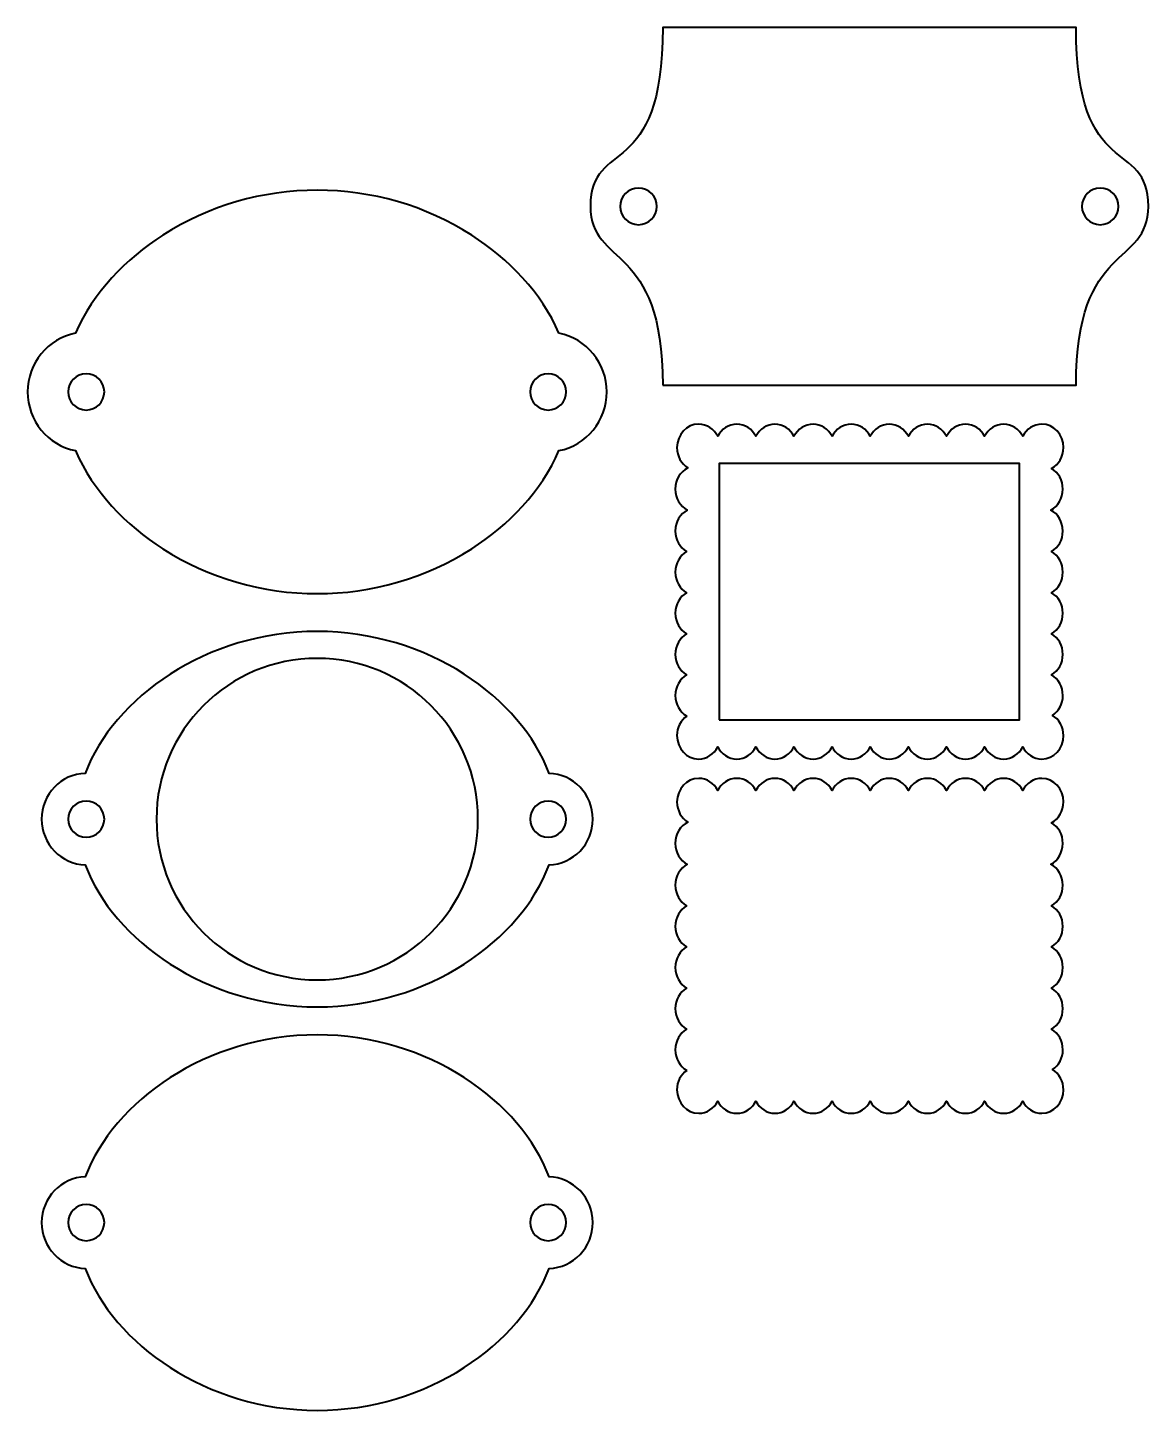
# Model space of a CAD drawing. Header units: millimetres. Extents: x -104 to 102, y -131 to 116.
# Drawn here: x -104.3 to 10.7, y -25.3 to 116.5 of the extents above; entities that cross this region are included whole.
import ezdxf

# ---------------------------------------------------------------- set-up
doc = ezdxf.new("R2010")
doc.units = ezdxf.units.MM
doc.header["$MEASUREMENT"] = 0
doc.layers.add('Layer 1', color=7, linetype='Continuous')

msp = doc.modelspace()

# ---------------------------------------------------------------- linework, layer by layer
at = {"layer": 'Layer 1', "color": 134, "lineweight": 40}
msp.add_open_spline([(-39.1439, 79.8144), (-39.1439, 94.6048), (-46.5628, 91.8741), (-46.5628, 98.1358), (-46.5628, 98.1358), (-46.5628, 105.2617), (-39.1439, 100.4552), (-39.1439, 116.4571), (-39.1439, 116.4571), (-39.1439, 116.4571), (3.2362, 116.4571), (3.2362, 116.4571), (3.2362, 116.4571), (3.2362, 100.455), (10.6552, 105.2618), (10.6552, 98.1358), (10.6552, 98.1358), (10.6552, 91.8741), (3.2362, 94.6048), (3.2362, 79.8144), (3.2362, 79.8144), (3.2362, 79.8144), (-39.1439, 79.8144), (-39.1439, 79.8144)], degree=3, knots=[0, 0, 0, 0, 0.16666667, 0.16666667, 0.16666667, 0.16666667, 0.33333333, 0.33333333, 0.33333333, 0.33333333, 0.5, 0.5, 0.5, 0.5, 0.66666667, 0.66666667, 0.66666667, 0.66666667, 0.83333333, 0.83333333, 0.83333333, 0.83333333, 1, 1, 1, 1], dxfattribs=at)
at = {"layer": 'Layer 1', "color": 242, "lineweight": 40}
for points, knots in [([(-49.7868, 85.131), (-46.9676, 84.5827), (-44.8832, 82.0658), (-44.8832, 79.1124), (-44.8832, 79.1124), (-44.8832, 76.159), (-46.9677, 73.6421), (-49.7869, 73.0939), (-49.7869, 73.0939), (-51.5804, 68.9323), (-54.9642, 65.4587), (-58.7363, 63.0391), (-58.7363, 63.0391), (-63.4416, 60.0211), (-68.9916, 58.432), (-74.5774, 58.432), (-74.5774, 58.432), (-80.163, 58.432), (-85.713, 60.0211), (-90.4183, 63.0391), (-90.4183, 63.0391), (-94.1904, 65.4587), (-97.5742, 68.9323), (-99.3678, 73.0938), (-99.3678, 73.0938), (-102.187, 73.6421), (-104.2714, 76.159), (-104.2714, 79.1124), (-104.2714, 79.1124), (-104.2714, 82.0658), (-102.1871, 84.5827), (-99.3678, 85.131), (-99.3678, 85.131), (-97.5743, 89.2927), (-94.1905, 92.7662), (-90.4184, 95.1857), (-90.4184, 95.1857), (-85.7131, 98.2037), (-80.163, 99.7928), (-74.5774, 99.7928), (-74.5774, 99.7928), (-68.9916, 99.7928), (-63.4415, 98.2037), (-58.7362, 95.1857), (-58.7362, 95.1857), (-54.9641, 92.7662), (-51.5804, 89.2927), (-49.7868, 85.131)], [0, 0, 0, 0, 0.08333333, 0.08333333, 0.08333333, 0.08333333, 0.16666667, 0.16666667, 0.16666667, 0.16666667, 0.25, 0.25, 0.25, 0.25, 0.33333333, 0.33333333, 0.33333333, 0.33333333, 0.41666667, 0.41666667, 0.41666667, 0.41666667, 0.5, 0.5, 0.5, 0.5, 0.58333333, 0.58333333, 0.58333333, 0.58333333, 0.66666667, 0.66666667, 0.66666667, 0.66666667, 0.75, 0.75, 0.75, 0.75, 0.83333333, 0.83333333, 0.83333333, 0.83333333, 0.91666667, 0.91666667, 0.91666667, 0.91666667, 1, 1, 1, 1]), ([(-74.5773, 54.5639), (-63.2293, 54.5639), (-53.6705, 47.7339), (-50.7981, 40.0106), (-50.7981, 40.0106), (-48.3101, 39.9345), (-46.3152, 37.8612), (-46.3152, 35.3155), (-46.3152, 35.3155), (-46.3152, 32.7697), (-48.3101, 30.6966), (-50.7982, 30.6205), (-50.7982, 30.6205), (-53.6706, 22.8973), (-63.2294, 16.0671), (-74.5773, 16.0671), (-74.5773, 16.0671), (-85.9252, 16.0671), (-95.484, 22.8973), (-98.3563, 30.6205), (-98.3563, 30.6205), (-100.8445, 30.6965), (-102.8394, 32.7697), (-102.8394, 35.3155), (-102.8394, 35.3155), (-102.8394, 37.8613), (-100.8445, 39.9345), (-98.3564, 40.0106), (-98.3564, 40.0106), (-95.4841, 47.7339), (-85.9253, 54.5639), (-74.5773, 54.5639)], [0, 0, 0, 0, 0.125, 0.125, 0.125, 0.125, 0.25, 0.25, 0.25, 0.25, 0.375, 0.375, 0.375, 0.375, 0.5, 0.5, 0.5, 0.5, 0.625, 0.625, 0.625, 0.625, 0.75, 0.75, 0.75, 0.75, 0.875, 0.875, 0.875, 0.875, 1, 1, 1, 1])]:
    msp.add_open_spline(points, degree=3, knots=knots, dxfattribs=at)
at = {"layer": 'Layer 1', "color": 7, "lineweight": 40}
for points in [[(-41.6288, 100.0141), (-40.5916, 100.0141), (-39.7505, 99.173), (-39.7505, 98.1358), (-39.7505, 98.1358), (-39.7505, 97.0985), (-40.5916, 96.2574), (-41.6288, 96.2574), (-41.6288, 96.2574), (-42.666, 96.2574), (-43.5071, 97.0985), (-43.5071, 98.1358), (-43.5071, 98.1358), (-43.5071, 99.173), (-42.666, 100.0141), (-41.6288, 100.0141)], [(5.7212, 100.0141), (6.7584, 100.0141), (7.5995, 99.173), (7.5995, 98.1358), (7.5995, 98.1358), (7.5995, 97.0985), (6.7584, 96.2574), (5.7212, 96.2574), (5.7212, 96.2574), (4.684, 96.2574), (3.8429, 97.0985), (3.8429, 98.1358), (3.8429, 98.1358), (3.8429, 99.173), (4.684, 100.0141), (5.7212, 100.0141)], [(-98.2604, 80.9688), (-97.2354, 80.9688), (-96.404, 80.1375), (-96.404, 79.1124), (-96.404, 79.1124), (-96.404, 78.0873), (-97.2354, 77.256), (-98.2604, 77.256), (-98.2604, 77.256), (-99.2855, 77.256), (-100.1168, 78.0873), (-100.1168, 79.1124), (-100.1168, 79.1124), (-100.1168, 80.1375), (-99.2855, 80.9688), (-98.2604, 80.9688)], [(-50.8943, 80.9688), (-49.8692, 80.9688), (-49.0379, 80.1375), (-49.0379, 79.1124), (-49.0379, 79.1124), (-49.0379, 78.0873), (-49.8692, 77.256), (-50.8943, 77.256), (-50.8943, 77.256), (-51.9194, 77.256), (-52.7507, 78.0873), (-52.7507, 79.1124), (-52.7507, 79.1124), (-52.7507, 80.1375), (-51.9194, 80.9688), (-50.8943, 80.9688)], [(-33.3521, 45.5031), (-33.3521, 45.5031), (-33.3521, 71.7848), (-33.3521, 71.7848), (-33.3521, 71.7848), (-33.3521, 71.7848), (-2.5554, 71.7848), (-2.5554, 71.7848), (-2.5554, 71.7848), (-2.5554, 71.7848), (-2.5554, 45.5031), (-2.5554, 45.5031), (-2.5554, 45.5031), (-2.5554, 45.5031), (-33.3521, 45.5031), (-33.3521, 45.5031)], [(-74.5773, 51.7981), (-65.4758, 51.7981), (-58.0947, 44.417), (-58.0947, 35.3155), (-58.0947, 35.3155), (-58.0947, 26.214), (-65.4758, 18.8329), (-74.5773, 18.8329), (-74.5773, 18.8329), (-83.6788, 18.8329), (-91.0599, 26.214), (-91.0599, 35.3155), (-91.0599, 35.3155), (-91.0599, 44.417), (-83.6788, 51.7981), (-74.5773, 51.7981)], [(-98.2604, 37.1719), (-97.2353, 37.1719), (-96.404, 36.3406), (-96.404, 35.3155), (-96.404, 35.3155), (-96.404, 34.2904), (-97.2353, 33.4591), (-98.2604, 33.4591), (-98.2604, 33.4591), (-99.2855, 33.4591), (-100.1168, 34.2904), (-100.1168, 35.3155), (-100.1168, 35.3155), (-100.1168, 36.3406), (-99.2855, 37.1719), (-98.2604, 37.1719)], [(-50.8942, 37.1719), (-49.8692, 37.1719), (-49.0379, 36.3406), (-49.0379, 35.3155), (-49.0379, 35.3155), (-49.0379, 34.2904), (-49.8692, 33.4591), (-50.8942, 33.4591), (-50.8942, 33.4591), (-51.9193, 33.4591), (-52.7506, 34.2904), (-52.7506, 35.3155), (-52.7506, 35.3155), (-52.7506, 36.3406), (-51.9193, 37.1719), (-50.8942, 37.1719)], [(-98.2605, -4.1904), (-97.2354, -4.1904), (-96.4041, -5.0218), (-96.4041, -6.0468), (-96.4041, -6.0468), (-96.4041, -7.0719), (-97.2354, -7.9032), (-98.2605, -7.9032), (-98.2605, -7.9032), (-99.2856, -7.9032), (-100.1169, -7.0719), (-100.1169, -6.0468), (-100.1169, -6.0468), (-100.1169, -5.0218), (-99.2856, -4.1904), (-98.2605, -4.1904)], [(-50.8944, -4.1904), (-49.8692, -4.1904), (-49.038, -5.0218), (-49.038, -6.0468), (-49.038, -6.0468), (-49.038, -7.0719), (-49.8692, -7.9032), (-50.8944, -7.9032), (-50.8944, -7.9032), (-51.9194, -7.9032), (-52.7507, -7.0719), (-52.7507, -6.0468), (-52.7507, -6.0468), (-52.7507, -5.0218), (-51.9194, -4.1904), (-50.8944, -4.1904)]]:
    msp.add_open_spline(points, degree=3, knots=[0, 0, 0, 0, 0.25, 0.25, 0.25, 0.25, 0.5, 0.5, 0.5, 0.5, 0.75, 0.75, 0.75, 0.75, 1, 1, 1, 1], dxfattribs=at)
at = {"layer": 'Layer 1', "color": 73, "lineweight": 40}
msp.add_open_spline([(-36.6893, 45.8781), (-37.3866, 46.2837), (-37.8608, 47.0787), (-37.8608, 47.9929), (-37.8608, 47.9929), (-37.8608, 48.9018), (-37.3922, 49.6927), (-36.7014, 50.1005), (-36.7014, 50.1005), (-37.3922, 50.5083), (-37.8608, 51.2994), (-37.8608, 52.2082), (-37.8608, 52.2082), (-37.8608, 53.1171), (-37.3922, 53.9081), (-36.7014, 54.3159), (-36.7014, 54.3159), (-37.3922, 54.7236), (-37.8608, 55.5147), (-37.8608, 56.4236), (-37.8608, 56.4236), (-37.8608, 57.3324), (-37.3922, 58.1234), (-36.7015, 58.5312), (-36.7015, 58.5312), (-37.3922, 58.939), (-37.8608, 59.73), (-37.8608, 60.6389), (-37.8608, 60.6389), (-37.8608, 61.5477), (-37.3922, 62.3387), (-36.7014, 62.7465), (-36.7014, 62.7465), (-37.3922, 63.1543), (-37.8608, 63.9454), (-37.8608, 64.8543), (-37.8608, 64.8543), (-37.8608, 65.795), (-37.3587, 66.6093), (-36.6279, 67.0032), (-36.6279, 67.0032), (-37.3587, 67.3972), (-37.8608, 68.2116), (-37.8608, 69.1523), (-37.8608, 69.1523), (-37.8608, 70.1171), (-37.3328, 70.9489), (-36.5716, 71.3307), (-36.5716, 71.3307), (-37.2366, 71.7461), (-37.6841, 72.5219), (-37.6841, 73.4101), (-37.6841, 73.4101), (-37.6841, 74.736), (-36.6868, 75.8114), (-35.4571, 75.8114), (-35.4571, 75.8114), (-34.6141, 75.8114), (-33.8806, 75.3061), (-33.5024, 74.5611), (-33.5024, 74.5611), (-33.1243, 75.306), (-32.3907, 75.8114), (-31.5478, 75.8114), (-31.5478, 75.8114), (-30.7049, 75.8114), (-29.9713, 75.3061), (-29.5931, 74.5611), (-29.5931, 74.5611), (-29.215, 75.306), (-28.4815, 75.8114), (-27.6385, 75.8114), (-27.6385, 75.8114), (-26.7956, 75.8114), (-26.0621, 75.3061), (-25.6839, 74.5611), (-25.6839, 74.5611), (-25.3058, 75.306), (-24.5722, 75.8114), (-23.7293, 75.8114), (-23.7293, 75.8114), (-22.8863, 75.8114), (-22.1528, 75.3061), (-21.7746, 74.5611), (-21.7746, 74.5611), (-21.3965, 75.306), (-20.663, 75.8114), (-19.82, 75.8114), (-19.82, 75.8114), (-18.9771, 75.8114), (-18.2435, 75.3061), (-17.8654, 74.5611), (-17.8654, 74.5611), (-17.4873, 75.306), (-16.7537, 75.8114), (-15.9108, 75.8114), (-15.9108, 75.8114), (-15.0678, 75.8114), (-14.3343, 75.3061), (-13.9561, 74.5611), (-13.9561, 74.5611), (-13.578, 75.306), (-12.8445, 75.8114), (-12.0015, 75.8114), (-12.0015, 75.8114), (-11.1586, 75.8114), (-10.425, 75.3061), (-10.0469, 74.5611), (-10.0469, 74.5611), (-9.6688, 75.306), (-8.9352, 75.8114), (-8.0923, 75.8114), (-8.0923, 75.8114), (-7.2493, 75.8114), (-6.5158, 75.3061), (-6.1376, 74.5611), (-6.1376, 74.5611), (-5.7595, 75.306), (-5.026, 75.8114), (-4.183, 75.8114), (-4.183, 75.8114), (-3.3401, 75.8114), (-2.6065, 75.3061), (-2.2283, 74.5611), (-2.2283, 74.5611), (-1.8503, 75.306), (-1.1167, 75.8114), (-0.2738, 75.8114), (-0.2738, 75.8114), (0.9559, 75.8114), (1.9532, 74.736), (1.9532, 73.4101), (1.9532, 73.4101), (1.9532, 72.4711), (1.453, 71.6579), (0.7244, 71.2631), (0.7244, 71.2631), (1.418, 70.8562), (1.8889, 70.0635), (1.8889, 69.1523), (1.8889, 69.1523), (1.8889, 68.2116), (1.3868, 67.3972), (0.656, 67.0032), (0.656, 67.0032), (1.3868, 66.6093), (1.8889, 65.795), (1.8889, 64.8543), (1.8889, 64.8543), (1.8889, 63.9454), (1.4202, 63.1543), (0.7295, 62.7466), (0.7295, 62.7466), (1.4202, 62.3388), (1.8889, 61.5478), (1.8889, 60.6389), (1.8889, 60.6389), (1.8889, 59.73), (1.4202, 58.939), (0.7295, 58.5312), (0.7295, 58.5312), (1.4202, 58.1235), (1.8889, 57.3324), (1.8889, 56.4236), (1.8889, 56.4236), (1.8889, 55.5147), (1.4202, 54.7237), (0.7295, 54.3159), (0.7295, 54.3159), (1.4202, 53.9081), (1.8889, 53.1172), (1.8889, 52.2082), (1.8889, 52.2082), (1.8889, 51.2994), (1.4202, 50.5083), (0.7295, 50.1006), (0.7295, 50.1006), (1.4202, 49.6928), (1.8889, 48.9019), (1.8889, 47.9929), (1.8889, 47.9929), (1.8889, 47.1342), (1.4706, 46.3807), (0.8418, 45.9563), (0.8418, 45.9563), (1.5062, 45.5406), (1.9532, 44.7655), (1.9532, 43.8778), (1.9532, 43.8778), (1.9532, 42.5518), (0.9559, 41.4765), (-0.2738, 41.4765), (-0.2738, 41.4765), (-1.1166, 41.4765), (-1.8503, 41.9817), (-2.2284, 42.7265), (-2.2284, 42.7265), (-2.6066, 41.9817), (-3.3402, 41.4765), (-4.183, 41.4765), (-4.183, 41.4765), (-5.0259, 41.4765), (-5.7595, 41.9817), (-6.1377, 42.7265), (-6.1377, 42.7265), (-6.5159, 41.9817), (-7.2494, 41.4765), (-8.0923, 41.4765), (-8.0923, 41.4765), (-8.9352, 41.4765), (-9.6688, 41.9817), (-10.047, 42.7265), (-10.047, 42.7265), (-10.4251, 41.9817), (-11.1587, 41.4765), (-12.0015, 41.4765), (-12.0015, 41.4765), (-12.8444, 41.4765), (-13.578, 41.9817), (-13.9562, 42.7265), (-13.9562, 42.7265), (-14.3344, 41.9817), (-15.0679, 41.4765), (-15.9108, 41.4765), (-15.9108, 41.4765), (-16.7537, 41.4765), (-17.4873, 41.9817), (-17.8655, 42.7265), (-17.8655, 42.7265), (-18.2437, 41.9817), (-18.9772, 41.4765), (-19.82, 41.4765), (-19.82, 41.4765), (-20.6629, 41.4765), (-21.3965, 41.9817), (-21.7747, 42.7265), (-21.7747, 42.7265), (-22.153, 41.9817), (-22.8865, 41.4765), (-23.7293, 41.4765), (-23.7293, 41.4765), (-24.5721, 41.4765), (-25.3058, 41.9817), (-25.684, 42.7265), (-25.684, 42.7265), (-26.0622, 41.9817), (-26.7957, 41.4765), (-27.6385, 41.4765), (-27.6385, 41.4765), (-28.4814, 41.4765), (-29.215, 41.9817), (-29.5932, 42.7265), (-29.5932, 42.7265), (-29.9714, 41.9817), (-30.705, 41.4765), (-31.5478, 41.4765), (-31.5478, 41.4765), (-32.3907, 41.4765), (-33.1243, 41.9817), (-33.5025, 42.7265), (-33.5025, 42.7265), (-33.8807, 41.9817), (-34.6142, 41.4765), (-35.4571, 41.4765), (-35.4571, 41.4765), (-36.6868, 41.4765), (-37.6841, 42.5518), (-37.6841, 43.8778), (-37.6841, 43.8778), (-37.6841, 44.7125), (-37.2888, 45.4477), (-36.6893, 45.8781)], degree=3, knots=[0, 0, 0, 0, 0.01470588, 0.01470588, 0.01470588, 0.01470588, 0.02941176, 0.02941176, 0.02941176, 0.02941176, 0.04411765, 0.04411765, 0.04411765, 0.04411765, 0.05882353, 0.05882353, 0.05882353, 0.05882353, 0.07352941, 0.07352941, 0.07352941, 0.07352941, 0.08823529, 0.08823529, 0.08823529, 0.08823529, 0.10294118, 0.10294118, 0.10294118, 0.10294118, 0.11764706, 0.11764706, 0.11764706, 0.11764706, 0.13235294, 0.13235294, 0.13235294, 0.13235294, 0.14705882, 0.14705882, 0.14705882, 0.14705882, 0.16176471, 0.16176471, 0.16176471, 0.16176471, 0.17647059, 0.17647059, 0.17647059, 0.17647059, 0.19117647, 0.19117647, 0.19117647, 0.19117647, 0.20588235, 0.20588235, 0.20588235, 0.20588235, 0.22058824, 0.22058824, 0.22058824, 0.22058824, 0.23529412, 0.23529412, 0.23529412, 0.23529412, 0.25, 0.25, 0.25, 0.25, 0.26470588, 0.26470588, 0.26470588, 0.26470588, 0.27941176, 0.27941176, 0.27941176, 0.27941176, 0.29411765, 0.29411765, 0.29411765, 0.29411765, 0.30882353, 0.30882353, 0.30882353, 0.30882353, 0.32352941, 0.32352941, 0.32352941, 0.32352941, 0.33823529, 0.33823529, 0.33823529, 0.33823529, 0.35294118, 0.35294118, 0.35294118, 0.35294118, 0.36764706, 0.36764706, 0.36764706, 0.36764706, 0.38235294, 0.38235294, 0.38235294, 0.38235294, 0.39705882, 0.39705882, 0.39705882, 0.39705882, 0.41176471, 0.41176471, 0.41176471, 0.41176471, 0.42647059, 0.42647059, 0.42647059, 0.42647059, 0.44117647, 0.44117647, 0.44117647, 0.44117647, 0.45588235, 0.45588235, 0.45588235, 0.45588235, 0.47058824, 0.47058824, 0.47058824, 0.47058824, 0.48529412, 0.48529412, 0.48529412, 0.48529412, 0.5, 0.5, 0.5, 0.5, 0.51470588, 0.51470588, 0.51470588, 0.51470588, 0.52941176, 0.52941176, 0.52941176, 0.52941176, 0.54411765, 0.54411765, 0.54411765, 0.54411765, 0.55882353, 0.55882353, 0.55882353, 0.55882353, 0.57352941, 0.57352941, 0.57352941, 0.57352941, 0.58823529, 0.58823529, 0.58823529, 0.58823529, 0.60294118, 0.60294118, 0.60294118, 0.60294118, 0.61764706, 0.61764706, 0.61764706, 0.61764706, 0.63235294, 0.63235294, 0.63235294, 0.63235294, 0.64705882, 0.64705882, 0.64705882, 0.64705882, 0.66176471, 0.66176471, 0.66176471, 0.66176471, 0.67647059, 0.67647059, 0.67647059, 0.67647059, 0.69117647, 0.69117647, 0.69117647, 0.69117647, 0.70588235, 0.70588235, 0.70588235, 0.70588235, 0.72058824, 0.72058824, 0.72058824, 0.72058824, 0.73529412, 0.73529412, 0.73529412, 0.73529412, 0.75, 0.75, 0.75, 0.75, 0.76470588, 0.76470588, 0.76470588, 0.76470588, 0.77941176, 0.77941176, 0.77941176, 0.77941176, 0.79411765, 0.79411765, 0.79411765, 0.79411765, 0.80882353, 0.80882353, 0.80882353, 0.80882353, 0.82352941, 0.82352941, 0.82352941, 0.82352941, 0.83823529, 0.83823529, 0.83823529, 0.83823529, 0.85294118, 0.85294118, 0.85294118, 0.85294118, 0.86764706, 0.86764706, 0.86764706, 0.86764706, 0.88235294, 0.88235294, 0.88235294, 0.88235294, 0.89705882, 0.89705882, 0.89705882, 0.89705882, 0.91176471, 0.91176471, 0.91176471, 0.91176471, 0.92647059, 0.92647059, 0.92647059, 0.92647059, 0.94117647, 0.94117647, 0.94117647, 0.94117647, 0.95588235, 0.95588235, 0.95588235, 0.95588235, 0.97058824, 0.97058824, 0.97058824, 0.97058824, 0.98529412, 0.98529412, 0.98529412, 0.98529412, 1, 1, 1, 1], dxfattribs=at)
at = {"layer": 'Layer 1', "color": 131, "lineweight": 40}
for points, knots in [([(-36.6893, 9.559), (-37.3866, 9.9647), (-37.8608, 10.7597), (-37.8608, 11.6739), (-37.8608, 11.6739), (-37.8608, 12.5828), (-37.3922, 13.3737), (-36.7014, 13.7815), (-36.7014, 13.7815), (-37.3922, 14.1893), (-37.8608, 14.9804), (-37.8608, 15.8892), (-37.8608, 15.8892), (-37.8608, 16.798), (-37.3922, 17.589), (-36.7014, 17.9968), (-36.7014, 17.9968), (-37.3922, 18.4046), (-37.8608, 19.1957), (-37.8608, 20.1046), (-37.8608, 20.1046), (-37.8608, 21.0134), (-37.3922, 21.8044), (-36.7015, 22.2122), (-36.7015, 22.2122), (-37.3922, 22.6199), (-37.8608, 23.411), (-37.8608, 24.3199), (-37.8608, 24.3199), (-37.8608, 25.2287), (-37.3922, 26.0197), (-36.7014, 26.4275), (-36.7014, 26.4275), (-37.3922, 26.8352), (-37.8608, 27.6264), (-37.8608, 28.5352), (-37.8608, 28.5352), (-37.8608, 29.4759), (-37.3587, 30.2903), (-36.6279, 30.6842), (-36.6279, 30.6842), (-37.3587, 31.0782), (-37.8608, 31.8926), (-37.8608, 32.8333), (-37.8608, 32.8333), (-37.8608, 33.7981), (-37.3328, 34.6299), (-36.5716, 35.0116), (-36.5716, 35.0116), (-37.2366, 35.4271), (-37.6841, 36.2029), (-37.6841, 37.091), (-37.6841, 37.091), (-37.6841, 38.417), (-36.6869, 39.4924), (-35.4571, 39.4924), (-35.4571, 39.4924), (-34.6141, 39.4924), (-33.8806, 38.987), (-33.5024, 38.2421), (-33.5024, 38.2421), (-33.1243, 38.987), (-32.3907, 39.4924), (-31.5478, 39.4924), (-31.5478, 39.4924), (-30.7049, 39.4924), (-29.9713, 38.987), (-29.5931, 38.2421), (-29.5931, 38.2421), (-29.2151, 38.987), (-28.4815, 39.4924), (-27.6385, 39.4924), (-27.6385, 39.4924), (-26.7956, 39.4924), (-26.062, 38.987), (-25.6839, 38.2421), (-25.6839, 38.2421), (-25.3057, 38.987), (-24.5722, 39.4924), (-23.7293, 39.4924), (-23.7293, 39.4924), (-22.8863, 39.4924), (-22.1528, 38.987), (-21.7746, 38.2421), (-21.7746, 38.2421), (-21.3965, 38.987), (-20.663, 39.4924), (-19.82, 39.4924), (-19.82, 39.4924), (-18.9771, 39.4924), (-18.2435, 38.987), (-17.8654, 38.2421), (-17.8654, 38.2421), (-17.4873, 38.987), (-16.7537, 39.4924), (-15.9108, 39.4924), (-15.9108, 39.4924), (-15.0678, 39.4924), (-14.3342, 38.987), (-13.9561, 38.2421), (-13.9561, 38.2421), (-13.578, 38.987), (-12.8444, 39.4924), (-12.0015, 39.4924), (-12.0015, 39.4924), (-11.1586, 39.4924), (-10.425, 38.987), (-10.0468, 38.2421), (-10.0468, 38.2421), (-9.6687, 38.987), (-8.9352, 39.4924), (-8.0923, 39.4924), (-8.0923, 39.4924), (-7.2494, 39.4924), (-6.5158, 38.987), (-6.1376, 38.2421), (-6.1376, 38.2421), (-5.7595, 38.987), (-5.026, 39.4924), (-4.183, 39.4924), (-4.183, 39.4924), (-3.3401, 39.4924), (-2.6065, 38.987), (-2.2284, 38.2421), (-2.2284, 38.2421), (-1.8503, 38.987), (-1.1167, 39.4924), (-0.2738, 39.4924), (-0.2738, 39.4924), (0.9559, 39.4924), (1.9532, 38.417), (1.9532, 37.091), (1.9532, 37.091), (1.9532, 36.152), (1.453, 35.3389), (0.7244, 34.9441), (0.7244, 34.9441), (1.418, 34.5372), (1.8889, 33.7445), (1.8889, 32.8333), (1.8889, 32.8333), (1.8889, 31.8926), (1.3868, 31.0781), (0.656, 30.6842), (0.656, 30.6842), (1.3868, 30.2903), (1.8889, 29.4759), (1.8889, 28.5352), (1.8889, 28.5352), (1.8889, 27.6264), (1.4202, 26.8353), (0.7295, 26.4275), (0.7295, 26.4275), (1.4203, 26.0198), (1.8889, 25.2287), (1.8889, 24.3199), (1.8889, 24.3199), (1.8889, 23.411), (1.4203, 22.62), (0.7295, 22.2122), (0.7295, 22.2122), (1.4203, 21.8044), (1.8889, 21.0134), (1.8889, 20.1046), (1.8889, 20.1046), (1.8889, 19.1957), (1.4202, 18.4047), (0.7295, 17.9969), (0.7295, 17.9969), (1.4203, 17.5891), (1.8889, 16.7981), (1.8889, 15.8892), (1.8889, 15.8892), (1.8889, 14.9803), (1.4202, 14.1893), (0.7295, 13.7816), (0.7295, 13.7816), (1.4203, 13.3738), (1.8889, 12.5828), (1.8889, 11.6739), (1.8889, 11.6739), (1.8889, 10.8152), (1.4705, 10.0617), (0.8418, 9.6372), (0.8418, 9.6372), (1.5062, 9.2216), (1.9532, 8.4464), (1.9532, 7.5588), (1.9532, 7.5588), (1.9532, 6.2328), (0.9559, 5.1574), (-0.2738, 5.1574), (-0.2738, 5.1574), (-1.1166, 5.1574), (-1.8503, 5.6627), (-2.2284, 6.4075), (-2.2284, 6.4075), (-2.6066, 5.6627), (-3.3401, 5.1574), (-4.183, 5.1574), (-4.183, 5.1574), (-5.0259, 5.1574), (-5.7595, 5.6627), (-6.1377, 6.4075), (-6.1377, 6.4075), (-6.5159, 5.6627), (-7.2495, 5.1574), (-8.0923, 5.1574), (-8.0923, 5.1574), (-8.9352, 5.1574), (-9.6688, 5.6627), (-10.047, 6.4075), (-10.047, 6.4075), (-10.4251, 5.6627), (-11.1587, 5.1574), (-12.0015, 5.1574), (-12.0015, 5.1574), (-12.8444, 5.1574), (-13.578, 5.6627), (-13.9562, 6.4075), (-13.9562, 6.4075), (-14.3344, 5.6627), (-15.0679, 5.1574), (-15.9108, 5.1574), (-15.9108, 5.1574), (-16.7537, 5.1574), (-17.4873, 5.6627), (-17.8655, 6.4075), (-17.8655, 6.4075), (-18.2437, 5.6627), (-18.9772, 5.1574), (-19.82, 5.1574), (-19.82, 5.1574), (-20.6629, 5.1574), (-21.3965, 5.6627), (-21.7747, 6.4075), (-21.7747, 6.4075), (-22.153, 5.6627), (-22.8865, 5.1574), (-23.7293, 5.1574), (-23.7293, 5.1574), (-24.5721, 5.1574), (-25.3057, 5.6627), (-25.684, 6.4075), (-25.684, 6.4075), (-26.0622, 5.6627), (-26.7957, 5.1574), (-27.6385, 5.1574), (-27.6385, 5.1574), (-28.4814, 5.1574), (-29.2151, 5.6627), (-29.5933, 6.4075), (-29.5933, 6.4075), (-29.9714, 5.6627), (-30.705, 5.1574), (-31.5478, 5.1574), (-31.5478, 5.1574), (-32.3907, 5.1574), (-33.1243, 5.6627), (-33.5025, 6.4075), (-33.5025, 6.4075), (-33.8807, 5.6627), (-34.6142, 5.1574), (-35.4571, 5.1574), (-35.4571, 5.1574), (-36.6869, 5.1574), (-37.6841, 6.2328), (-37.6841, 7.5588), (-37.6841, 7.5588), (-37.6841, 8.3934), (-37.2888, 9.1287), (-36.6893, 9.559)], [0, 0, 0, 0, 0.01470588, 0.01470588, 0.01470588, 0.01470588, 0.02941176, 0.02941176, 0.02941176, 0.02941176, 0.04411765, 0.04411765, 0.04411765, 0.04411765, 0.05882353, 0.05882353, 0.05882353, 0.05882353, 0.07352941, 0.07352941, 0.07352941, 0.07352941, 0.08823529, 0.08823529, 0.08823529, 0.08823529, 0.10294118, 0.10294118, 0.10294118, 0.10294118, 0.11764706, 0.11764706, 0.11764706, 0.11764706, 0.13235294, 0.13235294, 0.13235294, 0.13235294, 0.14705882, 0.14705882, 0.14705882, 0.14705882, 0.16176471, 0.16176471, 0.16176471, 0.16176471, 0.17647059, 0.17647059, 0.17647059, 0.17647059, 0.19117647, 0.19117647, 0.19117647, 0.19117647, 0.20588235, 0.20588235, 0.20588235, 0.20588235, 0.22058824, 0.22058824, 0.22058824, 0.22058824, 0.23529412, 0.23529412, 0.23529412, 0.23529412, 0.25, 0.25, 0.25, 0.25, 0.26470588, 0.26470588, 0.26470588, 0.26470588, 0.27941176, 0.27941176, 0.27941176, 0.27941176, 0.29411765, 0.29411765, 0.29411765, 0.29411765, 0.30882353, 0.30882353, 0.30882353, 0.30882353, 0.32352941, 0.32352941, 0.32352941, 0.32352941, 0.33823529, 0.33823529, 0.33823529, 0.33823529, 0.35294118, 0.35294118, 0.35294118, 0.35294118, 0.36764706, 0.36764706, 0.36764706, 0.36764706, 0.38235294, 0.38235294, 0.38235294, 0.38235294, 0.39705882, 0.39705882, 0.39705882, 0.39705882, 0.41176471, 0.41176471, 0.41176471, 0.41176471, 0.42647059, 0.42647059, 0.42647059, 0.42647059, 0.44117647, 0.44117647, 0.44117647, 0.44117647, 0.45588235, 0.45588235, 0.45588235, 0.45588235, 0.47058824, 0.47058824, 0.47058824, 0.47058824, 0.48529412, 0.48529412, 0.48529412, 0.48529412, 0.5, 0.5, 0.5, 0.5, 0.51470588, 0.51470588, 0.51470588, 0.51470588, 0.52941176, 0.52941176, 0.52941176, 0.52941176, 0.54411765, 0.54411765, 0.54411765, 0.54411765, 0.55882353, 0.55882353, 0.55882353, 0.55882353, 0.57352941, 0.57352941, 0.57352941, 0.57352941, 0.58823529, 0.58823529, 0.58823529, 0.58823529, 0.60294118, 0.60294118, 0.60294118, 0.60294118, 0.61764706, 0.61764706, 0.61764706, 0.61764706, 0.63235294, 0.63235294, 0.63235294, 0.63235294, 0.64705882, 0.64705882, 0.64705882, 0.64705882, 0.66176471, 0.66176471, 0.66176471, 0.66176471, 0.67647059, 0.67647059, 0.67647059, 0.67647059, 0.69117647, 0.69117647, 0.69117647, 0.69117647, 0.70588235, 0.70588235, 0.70588235, 0.70588235, 0.72058824, 0.72058824, 0.72058824, 0.72058824, 0.73529412, 0.73529412, 0.73529412, 0.73529412, 0.75, 0.75, 0.75, 0.75, 0.76470588, 0.76470588, 0.76470588, 0.76470588, 0.77941176, 0.77941176, 0.77941176, 0.77941176, 0.79411765, 0.79411765, 0.79411765, 0.79411765, 0.80882353, 0.80882353, 0.80882353, 0.80882353, 0.82352941, 0.82352941, 0.82352941, 0.82352941, 0.83823529, 0.83823529, 0.83823529, 0.83823529, 0.85294118, 0.85294118, 0.85294118, 0.85294118, 0.86764706, 0.86764706, 0.86764706, 0.86764706, 0.88235294, 0.88235294, 0.88235294, 0.88235294, 0.89705882, 0.89705882, 0.89705882, 0.89705882, 0.91176471, 0.91176471, 0.91176471, 0.91176471, 0.92647059, 0.92647059, 0.92647059, 0.92647059, 0.94117647, 0.94117647, 0.94117647, 0.94117647, 0.95588235, 0.95588235, 0.95588235, 0.95588235, 0.97058824, 0.97058824, 0.97058824, 0.97058824, 0.98529412, 0.98529412, 0.98529412, 0.98529412, 1, 1, 1, 1]), ([(-74.5774, 13.2016), (-63.2294, 13.2016), (-53.6706, 6.3715), (-50.7983, -1.3517), (-50.7983, -1.3517), (-48.3101, -1.4278), (-46.3153, -3.5011), (-46.3153, -6.0468), (-46.3153, -6.0468), (-46.3153, -8.5926), (-48.3102, -10.6657), (-50.7983, -10.7418), (-50.7983, -10.7418), (-53.6707, -18.4651), (-63.2295, -25.2952), (-74.5774, -25.2952), (-74.5774, -25.2952), (-85.9252, -25.2952), (-95.484, -18.4651), (-98.3564, -10.7418), (-98.3564, -10.7418), (-100.8446, -10.6658), (-102.8395, -8.5926), (-102.8395, -6.0468), (-102.8395, -6.0468), (-102.8395, -3.5011), (-100.8446, -1.4278), (-98.3565, -1.3517), (-98.3565, -1.3517), (-95.4842, 6.3715), (-85.9254, 13.2016), (-74.5774, 13.2016)], [0, 0, 0, 0, 0.125, 0.125, 0.125, 0.125, 0.25, 0.25, 0.25, 0.25, 0.375, 0.375, 0.375, 0.375, 0.5, 0.5, 0.5, 0.5, 0.625, 0.625, 0.625, 0.625, 0.75, 0.75, 0.75, 0.75, 0.875, 0.875, 0.875, 0.875, 1, 1, 1, 1])]:
    msp.add_open_spline(points, degree=3, knots=knots, dxfattribs=at)

doc.saveas('drawing.dxf')
